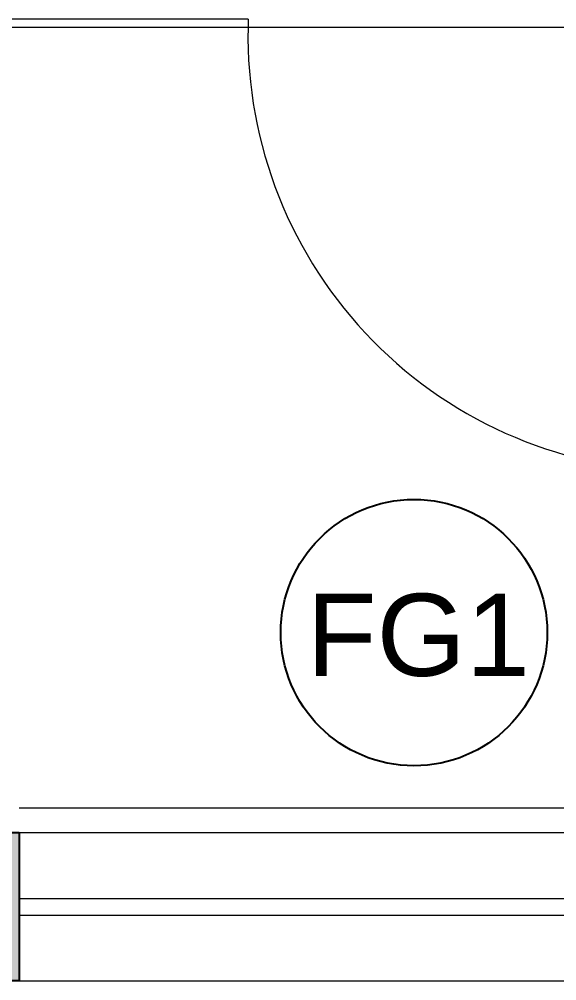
# Model space of a CAD drawing. Header units: inches. Extents: x 211391 to 214260, y -106888 to -102532.
# Drawn here: x 212244.7 to 212277.4, y -106652.4 to -106593.9 of the extents above; entities that cross this region are included whole.
import ezdxf

# ---------------------------------------------------------------- set-up
doc = ezdxf.new("R2010")
doc.units = ezdxf.units.IN
doc.header["$MEASUREMENT"] = 0
for name, color, linetype, lineweight in [('DROP', 1, 'Continuous', 5), ('GLASS', 4, 'Continuous', 18), ('HATCH', 251, 'Continuous', 13), ('STONE', 1, 'Continuous', 18), ('WALL', 5, 'Continuous', 25), ('window', 1, 'Continuous', 18)]:
    doc.layers.add(name, color=color, linetype=linetype, lineweight=lineweight)
doc.layers.add('S-DIM', color=7, linetype='Continuous')
doc.layers.get('S-DIM').off()
doc.styles.add('STYLE1', font='arial.ttf', dxfattribs={"height": 8})

# ---------------------------------------------------------------- blocks, each defined once
blk = doc.blocks.new('GY')
at = {"layer": 'DROP', "ltscale": 10}
blk.add_line((210159.807, -104655.487), (210132.807, -104655.487), dxfattribs=at)
at = {"layer": 'GLASS', "ltscale": 10}
for p, q in [((210132.807, -104654.987), (210088.897, -104654.987)), ((210132.807, -104654.987), (210132.807, -104655.487)), ((210132.807, -104655.487), (210088.897, -104655.487))]:
    blk.add_line(p, q, dxfattribs=at)
blk.add_arc((210159.307, -104655.983), 26.505, 178.92908, 270, dxfattribs=at)
at = {"layer": 'STONE'}
blk.add_line((210166.897, -104702.987), (210118.897, -104702.987), dxfattribs=at)

msp = doc.modelspace()

# ---------------------------------------------------------------- hatches: boundary and pattern name
at = {"layer": 'HATCH', "ltscale": 15}
h = msp.add_hatch(color=256, dxfattribs=at)
h.dxf.hatch_style = 1
h.paths.add_polyline_path([(212244.688, -106643.405), (212243.938, -106643.405), (212236.988, -106643.405), (212236.988, -106647.905), (212221.938, -106647.905), (212221.938, -106643.405), (212213.188, -106643.405), (212213.188, -106652.405), (212244.688, -106652.405)])

# ---------------------------------------------------------------- linework, layer by layer
at = {"layer": 'Defpoints'}
msp.add_circle((212268.688, -106631.221), 8.104, dxfattribs=at)
at = {"layer": 'WALL', "ltscale": 25}
msp.add_line((212244.688, -106643.405), (212236.988, -106643.405), dxfattribs=at)
at = {"layer": 'WALL', "ltscale": 20}
for p, q in [((212244.688, -106643.405), (212244.688, -106652.405)), ((212244.688, -106652.405), (212213.188, -106652.405))]:
    msp.add_line(p, q, dxfattribs=at)
at = {"layer": 'window', "ltscale": 20}
for p, q in [((212244.688, -106647.405), (212292.688, -106647.405)), ((212244.688, -106648.405), (212292.688, -106648.405))]:
    msp.add_line(p, q, dxfattribs=at)
for points in [[(212292.688, -106643.405), (212244.688, -106643.405)], [(212244.688, -106652.405), (212292.688, -106652.405)]]:
    msp.add_lwpolyline(points, dxfattribs=at)

# ---------------------------------------------------------------- block references
at = {"layer": 'S-DIM'}
msp.add_blockref('GY', (2125.791, -1938.918), dxfattribs=at)

# ---------------------------------------------------------------- texts
at = {"layer": 'Defpoints', "style": 'STYLE1'}
msp.add_text('FG1', height=5, dxfattribs=at).set_placement((212262.149, -106633.858))

doc.saveas('drawing.dxf')
